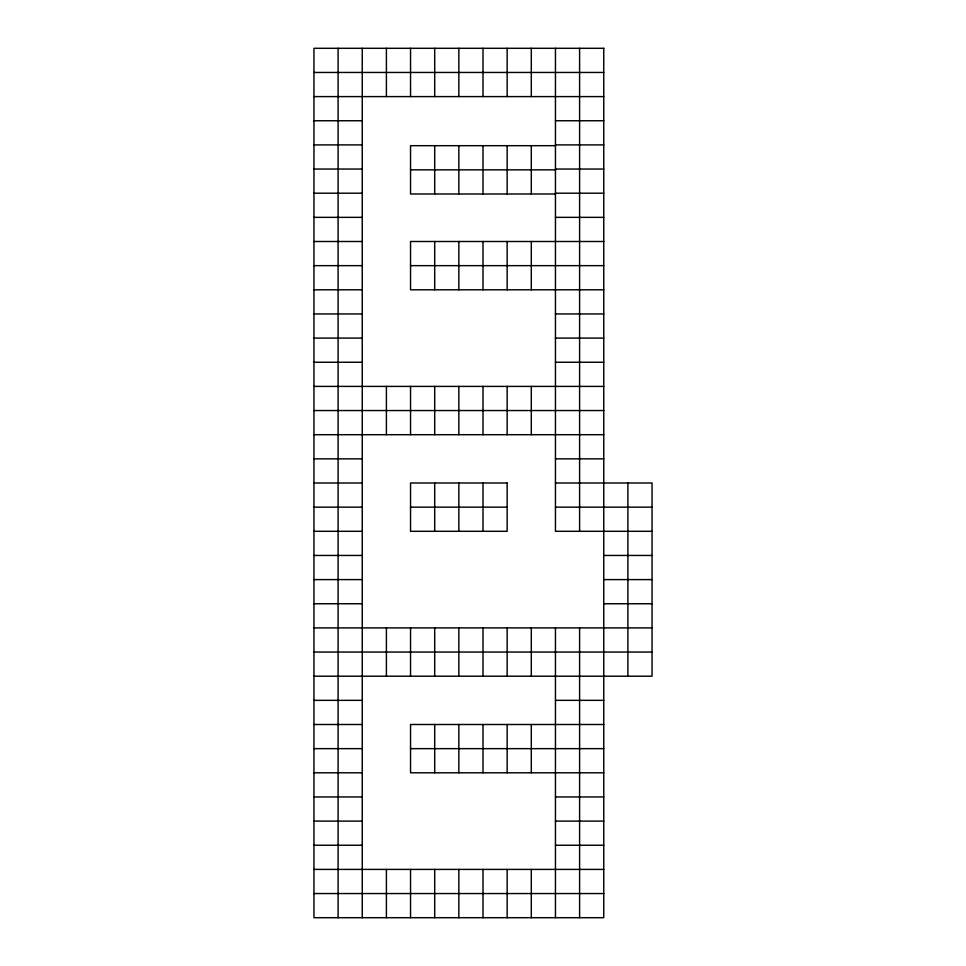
<?xml version="1.0" encoding="UTF-8"?>
<svg xmlns="http://www.w3.org/2000/svg" width="966" height="966" viewBox="0 0 966 966"><rect width="100%" height="100%" fill="white"/><g stroke="black" fill="none" stroke-linecap="round" stroke-linejoin="round"><path stroke-width="1.45" d="M313.95 72.45L603.75 72.45M313.95 96.6L603.75 96.6M313.95 120.75L362.25 120.75M555.45 120.75L603.75 120.75M313.95 144.9L362.25 144.9M555.45 144.9L603.75 144.9M555.45 145.685L410.55 145.685L410.55 193.985L555.45 193.985M313.95 169.05L362.25 169.05M555.45 169.05L603.75 169.05M410.55 169.835L555.45 169.835M313.95 193.2L362.25 193.2M555.45 193.2L603.75 193.2M313.95 217.35L362.25 217.35M555.45 217.35L603.75 217.35M313.95 241.5L362.25 241.5M603.75 241.5L410.55 241.5L410.55 289.8L603.75 289.8M313.95 265.65L362.25 265.65M410.55 265.65L603.75 265.65M313.95 289.8L362.25 289.8M313.95 313.95L362.25 313.95M555.45 313.95L603.75 313.95M313.95 338.1L362.25 338.1M555.45 338.1L603.75 338.1M313.95 362.25L362.25 362.25M555.45 362.25L603.75 362.25M313.95 386.4L603.75 386.4M313.95 410.55L603.75 410.55M313.95 434.7L603.75 434.7M313.95 458.85L362.25 458.85M555.45 458.85L603.75 458.85M313.95 483L362.25 483M555.45 483L652.05 483L652.05 676.2L313.95 676.2M313.95 507.15L362.25 507.15M410.55 507.15L507.15 507.15M555.45 507.15L652.05 507.15M313.95 531.3L362.25 531.3M652.05 531.3L555.45 531.3L555.45 48.3M313.95 555.45L362.25 555.45M603.75 555.45L652.05 555.45M313.95 579.6L362.25 579.6M603.75 579.6L652.05 579.6M313.95 603.75L362.25 603.75M603.75 603.75L652.05 603.75M313.95 627.9L652.05 627.9M313.95 652.05L652.05 652.05M313.95 700.35L362.25 700.35M555.45 700.35L603.75 700.35M313.95 724.5L362.25 724.5M603.75 724.5L410.55 724.5L410.55 772.8L603.75 772.8M313.95 748.65L362.25 748.65M410.55 748.65L603.75 748.65M313.95 772.8L362.25 772.8M313.95 796.95L362.25 796.95M555.45 796.95L603.75 796.95M313.95 821.1L362.25 821.1M555.45 821.1L603.75 821.1M313.95 845.25L362.25 845.25M555.45 845.25L603.75 845.25M313.95 869.4L603.75 869.4M313.95 893.55L603.75 893.55M627.9 483L627.9 676.2M579.6 48.3L579.6 531.3M579.6 627.9L579.6 917.7M555.45 627.9L555.45 917.7M531.3 48.3L531.3 96.6M531.3 145.685L531.3 193.985M531.3 241.5L531.3 289.8M531.3 386.4L531.3 434.7M531.3 627.9L531.3 676.2M531.3 724.5L531.3 772.8M531.3 869.4L531.3 917.7M507.15 48.3L507.15 96.6M507.15 145.685L507.15 193.985M507.15 241.5L507.15 289.8M507.15 386.4L507.15 434.7M507.15 627.9L507.15 676.2M507.15 724.5L507.15 772.8M507.15 869.4L507.15 917.7M483 48.3L483 96.6M483 145.685L483 193.985M483 241.5L483 289.8M483 386.4L483 434.7M483 483L483 531.3M483 627.9L483 676.2M483 724.5L483 772.8M483 869.4L483 917.7M458.85 48.3L458.85 96.6M458.85 145.685L458.85 193.985M458.85 241.5L458.85 289.8M458.85 386.4L458.85 434.7M458.85 483L458.85 531.3M458.85 627.9L458.85 676.2M458.85 724.5L458.85 772.8M458.85 869.4L458.85 917.7M434.7 48.3L434.7 96.6M434.7 145.685L434.7 193.985M434.7 241.5L434.7 289.8M434.7 386.4L434.7 434.7M434.7 483L434.7 531.3M434.7 627.9L434.7 676.2M434.7 724.5L434.7 772.8M434.7 869.4L434.7 917.7M410.55 48.3L410.55 96.6M410.55 386.4L410.55 434.7M410.55 627.9L410.55 676.2M410.55 869.4L410.55 917.7M386.4 48.3L386.4 96.6M386.4 386.4L386.4 434.7M386.4 627.9L386.4 676.2M386.4 869.4L386.4 917.7M362.25 48.3L362.25 917.7M338.1 48.3L338.1 917.7M603.75 48.3L313.95 48.3L313.95 917.7L603.75 917.7L603.75 48.3M507.15 483L410.55 483L410.55 531.3L507.15 531.3L507.15 483"/></g></svg>
